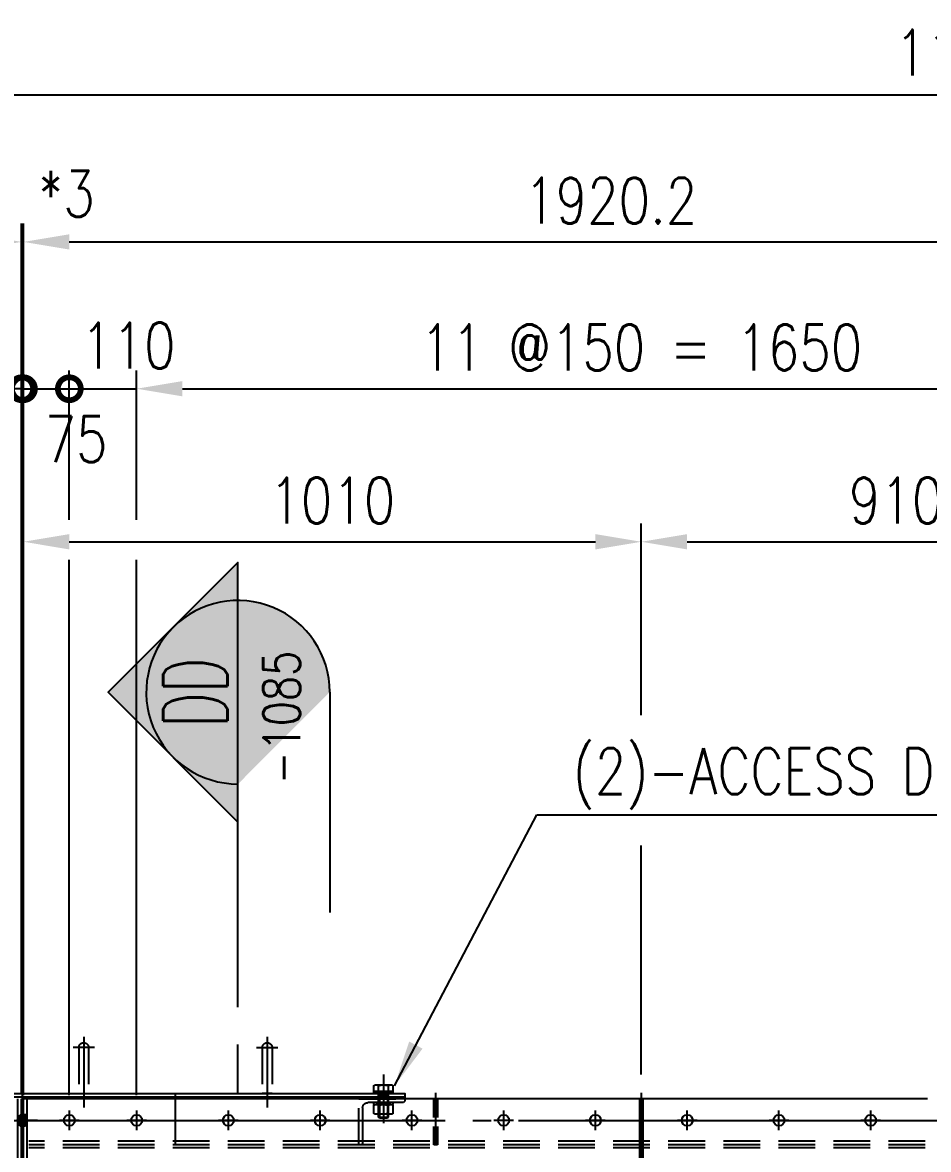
# Model space of a CAD drawing. Header units: millimetres. Extents: x 0 to 232280, y -26939 to 23794.
# Drawn here: x 36028 to 37509, y 14899 to 16741 of the extents above; entities that cross this region are included whole.
import ezdxf
from ezdxf.enums import TextEntityAlignment as Align

# ---------------------------------------------------------------- set-up
doc = ezdxf.new("R2010")
doc.units = ezdxf.units.MM
doc.header["$LTSCALE"] = 30
doc.linetypes.add('JNK-CENTER', pattern=[34, 30, -1.5, 1, -1.5])
doc.linetypes.add('JNK-HIDDEN', pattern=[3, 2, -1])
for name, color, linetype in [('CEN-R', 1, 'JNK-CENTER'), ('CON-C', 4, 'Continuous'), ('CON-G', 3, 'Continuous'), ('CON-W', 7, 'Continuous'), ('CON-Y', 2, 'Continuous'), ('conL-g', 3, 'Continuous'), ('Dim-W', 7, 'Continuous'), ('HID-Y', 2, 'JNK-HIDDEN'), ('STL-OBJT', 7, 'Continuous'), ('TXT-Y', 2, 'Continuous')]:
    doc.layers.add(name, color=color, linetype=linetype)
doc.styles.add('SIMPLEX', font='simplex.shx', dxfattribs={"width": 0.8})
doc.dimstyles.new('DIM30', dxfattribs={"dimscale": 30, "dimtxt": 2.5, "dimasz": 2.5, "dimexe": 1, "dimexo": 1, "dimgap": 1, "dimtad": 1, "dimdec": 0, "dimdsep": 46, "dimtxsty": 'SIMPLEX', "dimcen": 0, "dimclrd": 7, "dimclre": 7, "dimclrt": 2, "dimadec": 1, "dimazin": 2, "dimtfac": 1, "dimtdec": 0, "dimtix": 1, "dimtmove": 2, "dimatfit": 0, "dimfxl": 1, "dimtolj": 1, "dimtzin": 0, "dimarcsym": 0})
doc.dimstyles.new('DIM30_15', dxfattribs={"dimscale": 30, "dimtxt": 2.5, "dimasz": 2.5, "dimexe": 1, "dimexo": 1, "dimgap": 1, "dimtad": 1, "dimdec": 0, "dimlfac": 0.5, "dimdsep": 46, "dimtxsty": 'SIMPLEX', "dimcen": 0, "dimclrd": 7, "dimclre": 7, "dimclrt": 2, "dimadec": 1, "dimazin": 2, "dimtfac": 1, "dimtdec": 0, "dimtix": 1, "dimtmove": 2, "dimatfit": 0, "dimfxl": 1, "dimtolj": 1, "dimtzin": 0, "dimarcsym": 0})

# ---------------------------------------------------------------- blocks, each defined once
blk = doc.blocks.new('A$C2FEE125F')
at = {"layer": 'CEN-R'}
for p, q in [((-16.02568226856238, 0), (16.02568226856238, 0)), ((0, 16.02568226856238), (0, -16.02568226856238))]:
    blk.add_line(p, q, dxfattribs=at)
at = {"layer": 'conL-g'}
blk.add_circle((0, 0), 9, dxfattribs=at)
blk = doc.blocks.new('A$C15BF69BD')
at = {"layer": 'CON-W'}
h = blk.add_hatch(dxfattribs=at)
h.set_pattern_fill('ANSI31', color=256, angle=-180, style=0)
h.set_pattern_definition([(314.9999999999999, (-3274.999999998492, 3993.751076035085), (-2.245064030267288, -2.245064030267288), [])])
h.paths.add_polyline_path([(-299.9999999999854, -78.00000000000364), (-299.9999999999854, -75.00000000000364), (-374.9999999999854, -75.00000000000364), (-374.9999999999854, -78.00000000000364)])
h = blk.add_hatch(dxfattribs=at)
h.set_pattern_fill('ANSI31', color=256, angle=-180, style=0)
h.set_pattern_definition([(225, (3274.999999998519, 3993.751076035085), (2.245064030267287, -2.245064030267289), [])])
h.paths.add_polyline_path([(300.0000000000146, -78.00000000000364), (300.0000000000146, -75.00000000000364), (375.0000000000146, -75.00000000000364), (375.0000000000146, -78.00000000000364)])
at = {"layer": 'CEN-R'}
for p, q in [((0, 0), (0, -83.99999999997453)), ((-340.0000000000073, -113.6279968231647), (-340.0000000000073, -34.13445910210066)), ((340.0000591715689, -115.1179328649487), (340.0000591715689, -35.62439514388461)), ((-149.9999999999854, -176.4605144821435), (-149.9999999999854, -61.01078097748177)), ((150.0000000000455, -176.4605144821435), (150.0000000000455, -61.01078097748177)), ((-132.5394855178165, -158.9999999999745), (-167.4605144821544, -158.9999999999745)), ((132.5394855178765, -158.9999999999745), (167.4605144822144, -158.9999999999745))]:
    blk.add_line(p, q, dxfattribs=at)
at = {"layer": 'CON-G', "color": 7}
for points in [[(-348.0000000002765, -81.77128129208722), (-346.4000000002779, -78.99999999997453), (-346.4000000002779, -41.99999999967258)], [(-332.0000000002765, -81.77128129208722), (-333.6000000002787, -78.99999999997453), (-333.6000000002787, -41.99999999967258)], [(332.0000591712924, -83.26121733387117), (333.6000591712982, -80.48993604175848), (333.6000591712982, -43.48993604145653)], [(348.0000591712924, -83.26121733387117), (346.4000591712938, -80.48993604175848), (346.4000591712938, -43.48993604145653)]]:
    blk.add_lwpolyline(points, dxfattribs=at)
at = {"layer": 'CON-W'}
for p, q in [((-374.9999999999854, -78.00000000000364), (-374.9999999999854, -75.00000000000364)), ((-299.9999999999854, -78.00000000000364), (-299.9999999999854, -75.00000000000364)), ((300.0000000000146, -78.00000000000364), (300.0000000000146, -75.00000000000364)), ((375.0000000000146, -78.00000000000364), (375.0000000000146, -75.00000000000364))]:
    blk.add_line(p, q, dxfattribs=at)
at = {"layer": 'CON-Y'}
blk.add_lwpolyline([(375.0000000000146, -77.99999999997453), (-374.9999999999854, -77.99999999997453), (-374.9999999999854, -83.99999999997453), (375.0000000000146, -83.99999999997453)], close=True, dxfattribs=at)
at = {"layer": 'HID-Y'}
for p, q in [((-328.092475674006, -50.00000000000364), (-351.907524305323, -50)), ((-348.0000000002765, -43.59999999967476), (-332.0000000002765, -43.59999999967476)), ((-347.9999999997381, -51.48993604176576), (-347.9999999997381, -64.51006395742661)), ((-331.9999999997344, -51.48993604237694), (-331.9999999997344, -64.51006395641525)), ((351.9075243260304, -50.00000000000364), (328.0924756947206, -50)), ((332.0000591712924, -45.08993604145871), (348.0000591712924, -45.08993604145871)), ((332.0000591718381, -52.97987208354971), (332.0000591718381, -65.99999999921056)), ((348.0000591718381, -52.97987208416089), (348.0000591718381, -65.9999999981992)), ((-328.092475674006, -66.00000000000364), (-351.907524305323, -66.00000000000364)), ((351.9075243260304, -66.00000000000364), (328.0924756947206, -66.00000000000364)), ((-348.0000000002765, -78.99999999997453), (-332.0000000002765, -78.99999999997453)), ((-157.9999999999854, -158.9999999999745), (-157.9999999999854, -83.99999999997453)), ((-157.9999999999854, -83.99999999997453), (-141.9999999999854, -83.99999999997453)), ((-158.0000000000164, -83.99999999997453), (-142.0000000000164, -83.99999999997453)), ((-141.9999999999854, -158.9999999999745), (-141.9999999999854, -83.99999999997453)), ((142.0000000000455, -158.9999999999745), (142.0000000000455, -83.99999999997453)), ((158.0000000000455, -83.99999999997453), (142.0000000000455, -83.99999999997453)), ((158.0000000000146, -83.99999999997453), (142.0000000000146, -83.99999999997453)), ((158.0000000000455, -158.9999999999745), (158.0000000000455, -83.99999999997453)), ((332.0000591712924, -80.48993604175848), (348.0000591712924, -80.48993604175848)), ((-351.9075243260086, -98.19999999997526), (-328.0924756946915, -98.1999999999789)), ((328.0924756740351, -98.19999999997526), (351.9075243053485, -98.1999999999789))]:
    blk.add_line(p, q, dxfattribs=at)
for points in [[(-300.0000000000146, -75.00000000000364), (-375.0000000000146, -75.00000000000364), (-375.0000000000146, -73.00000000000364, -0.4142135623730952), (-371.0000000000146, -69.00000000000364), (-314.5000000000146, -69.00000000000364, 0.4142135623730949), (-306.0000000000146, -60.50000000000364), (-306.0000000000146, -4.000000000003638, -0.4142135623730952), (-302.0000000000146, -3.637978807091713e-12), (-300.0000000000146, -3.637978807091713e-12)], [(300.0000000000146, -75.00000000000364), (375.0000000000146, -75.00000000000364), (375.0000000000146, -73.00000000000364, 0.4142135623730952), (371.0000000000146, -69.00000000000364), (314.5000000000146, -69.00000000000364, -0.4142135623730949), (306.0000000000146, -60.50000000000364), (306.0000000000146, -4.000000000003638, 0.4142135623730952), (302.0000000000146, -3.637978807091713e-12), (300.0000000000146, -3.637978807091713e-12)], [(-355.9999999990032, -51.48993604180941, -0.3726589126610547), (-348.0000000000728, -51.48993604215502, -0.1862420052812082), (-331.9999999996653, -51.48993604226052, -0.3726589126610371), (-324.0000000004729, -51.48993604180941), (-323.9999999998327, -64.51006395776858, -0.3726589126610372), (-331.9999999996653, -64.51006395773948, -0.1862420052812082), (-348.0000000000728, -64.51006395784862, -0.3726589126610547), (-355.9999999990032, -64.51006395819059)], [(324.0000000010405, -51.48993604180941, -0.3726589126610547), (331.9999999999709, -51.48993604215502, -0.1862420052812082), (348.0000000003783, -51.48993604226052, -0.3726589126610371), (355.9999999995707, -51.48993604180941), (356.000000000211, -64.51006395776858, -0.3726589126610372), (348.0000000003783, -64.51006395773948, -0.1862420052812082), (331.9999999999709, -64.51006395784862, -0.3726589126610547), (324.0000000010405, -64.51006395819059)], [(-324.0000000010114, -96.71006395816585, -0.3726589126610514), (-331.9999999999418, -96.71006395782388, -0.1862420052812087), (-348.0000000003492, -96.71006395771474, -0.3726589126610514), (-355.9999999995416, -96.71006395816585), (-356.0000000002765, -86.99999999997453), (-324.0000000002765, -86.99999999997453)], [(355.999999999025, -96.71006395816585, -0.3726589126610514), (348.0000000000982, -96.71006395782388, -0.1862420052812087), (331.9999999996944, -96.71006395771474, -0.3726589126610514), (324.0000000004948, -96.71006395816585), (323.9999999997599, -86.99999999997453), (355.9999999997599, -86.99999999997453)]]:
    blk.add_lwpolyline(points, format="xyb", close=True, dxfattribs=at)
for points in [[(-332.0000000002765, -96.7100639582095), (-332.0000000002765, -43.59999999967476), (-333.6000000002787, -41.99999999967258), (-346.4000000002779, -41.99999999967258), (-348.0000000002765, -43.59999999967476), (-348.0000000002765, -96.7100639582095)], [(348.0000591712924, -98.19999999999345), (348.0000591712924, -45.08993604145871), (346.4000591712938, -43.48993604145653), (333.6000591712982, -43.48993604145653), (332.0000591712924, -45.08993604145871), (332.0000591712924, -98.19999999999345)]]:
    blk.add_lwpolyline(points, dxfattribs=at)
for points in [[(-356.0000000002765, -65.99999999969805), (-324.0000000002765, -65.99999999969805), (-324.0000000002765, -68.99999999969805), (-356.0000000002765, -68.99999999969805)], [(323.9999999997599, -65.99999999969805), (355.9999999997599, -65.99999999969805), (355.9999999997599, -68.99999999969805), (323.9999999997599, -68.99999999969805)], [(-356.0000000002765, -83.99999999967258), (-324.0000000002765, -83.99999999967258), (-324.0000000002765, -86.99999999967258), (-356.0000000002765, -86.99999999967258)], [(323.9999999997599, -83.99999999967258), (355.9999999997599, -83.99999999967258), (355.9999999997599, -86.99999999967258), (323.9999999997599, -86.99999999967258)]]:
    blk.add_lwpolyline(points, close=True, dxfattribs=at)
for centre in [(-149.9999999999854, -158.9999999999745), (150.0000000000455, -158.9999999999745)]:
    blk.add_arc(centre, 8, 180, 0, dxfattribs=at)
blk = doc.blocks.new('A$C0E622BE6')
at = {"layer": 'CEN-R'}
blk.add_line((2.328306436538696e-10, 13.9743177308701), (-3.492459654808044e-10, -17.5342268741224), dxfattribs=at)
at = {"layer": 'HID-Y'}
for p, q in [((-8.999999999883585, -3.000000001222361), (-9.000000000116415, -8.999999999941792)), ((9, -3.000000001164153), (9, -9))]:
    blk.add_line(p, q, dxfattribs=at)
blk = doc.blocks.new('A$C60AB4A3A')
for points in [[(-7.499999999959899, 699.0000054339753), (-7.49999999990169, 681.0000081401658), (7.5000000000401, 699.0000054339762), (7.499999999981889, 681.0000054340926)], [(-7.499999999979652, 584.0000054339753), (-7.499999999921443, 566.0000081401658), (7.500000000020347, 584.0000054339762), (7.499999999962136, 566.0000054340926)], [(-7.500000000001981, 454.0000054339753), (-7.499999999943772, 436.0000081401659), (7.499999999998018, 454.0000054339762), (7.499999999939807, 436.0000054340927)], [(-7.500000000031179, 284.0000027276241), (-7.49999999997297, 266.0000054338147), (7.49999999996882, 284.000002727625), (7.499999999910609, 266.0000027277414)], [(-7.50000000003427, -266.0000027271941), (-7.499999999976062, -284.0000000210035), (7.499999999965729, -266.0000027271932), (7.499999999907518, -284.0000027270768)], [(-7.500000000005071, -436.0000054335453), (-7.499999999946862, -454.0000027273547), (7.499999999994929, -436.0000054335444), (7.499999999936717, -454.000005433428)], [(-7.499999999982744, -566.0000027271941), (-7.499999999924535, -584.0000000210035), (7.500000000017256, -566.0000027271932), (7.499999999959044, -584.0000027270768)], [(-7.499999999962992, -681.0000030975716), (-7.499999999904784, -699.000000391381), (7.500000000037007, -681.0000030975707), (7.499999999978796, -699.0000030974543)]]:
    blk.add_solid(points)
at = {"layer": 'CEN-R'}
for p, q in [((-384.4784062732124, 296.9679005959956), (-335.4564489917375, 191.8399739489437)), ((138.4784062741746, 296.9679005959956), (89.45644899269973, 191.8399739489437)), ((-571.1627555073774, -9.231371222995222e-11), (-455.1669225786882, -9.231371222995222e-11)), ((-569.6627555063733, -9.231371222995222e-11), (-453.6669225776841, -9.231371222995222e-11)), ((323.6627555073355, -9.231371222995222e-11), (207.6669225786463, -9.231371222995222e-11)), ((-384.4784062732151, -296.9679005962457), (-335.4564489917402, -191.8399739491938)), ((138.4784062741774, -296.9679005962457), (89.45644899270246, -191.8399739491938))]:
    blk.add_line(p, q, dxfattribs=at)
for points in [[(-1.500000000040927, 224.9499999985369), (-246, 224.9499999985369)], [(-1.500000000040927, -224.9499999987797), (-246, -224.9499999987797)]]:
    blk.add_lwpolyline(points, dxfattribs=at)
for centre, start, end in [((-245.9999999988631, -1.214175426866859e-10), 90.00000000031268, 269.9999999996873), ((0, -1.214175426866859e-10), 270.3872149620545, 89.61278503794551)]:
    blk.add_arc(centre, 224.9550686499512, start, end, dxfattribs=at)
at = {"layer": 'CON-G'}
for p, q in [((-7.500000000041837, 221.9499999985369), (-7.499999999955435, 724.9999945880431)), ((-1.499999998201929, 724.9999946607609), (1.5000000008813, 724.9999947415658)), ((-1.500000000041837, 215.9498591700326), (-1.499999999955435, 724.9999945880431)), ((1.499999999958163, 215.9498591700235), (1.500000000044565, 724.9999945880431)), ((7.499999999958163, 221.9499999985369), (7.500000000044565, 724.9999945880431)), ((1.499999999959073, 221.9499999985369), (7.499999999958163, 221.9499999985369)), ((-1.500000000041837, -215.9498591702754), (-1.499999999955435, -724.9999945881987)), ((1.499999999958163, -215.9446920766891), (1.500000000044565, -724.9999945881987)), ((-7.500000000041837, -221.9499999987797), (-7.499999999955435, -724.9999945881987)), ((1.499999999959073, -221.9448382033129), (7.499999999958163, -221.9448382033129)), ((7.499999999958163, -221.9448382033129), (7.500000000044565, -724.9999945881987)), ((-1.499999998201929, -724.9999946609164), (1.5000000008813, -724.9999947417214))]:
    blk.add_line(p, q, dxfattribs=at)
for points in [[(-335.7238802547345, 203.0613892674196), (-377.9857064288644, 293.692167971069), (-386.1424765121901, 289.888603615404), (-343.880650338082, 199.2578249117546)], [(89.72388025569671, 203.0613892674196), (131.9857064298267, 293.692167971069), (140.1424765131524, 289.888603615404), (97.88065033904422, 199.2578249117546)], [(-467.9550686489893, 4.499999999907686), (-567.9550686489893, 4.499999999849479), (-567.9550686489893, -4.500000000150521), (-467.9550686489893, -4.500000000092314)], [(221.9550686499515, 4.499999999907686), (321.9550686499515, 4.499999999849479), (321.9550686499515, -4.500000000150521), (221.9550686499515, -4.500000000092314)], [(-335.7238802547372, -203.0613892676552), (-377.9857064288672, -293.6921679713191), (-386.1424765121928, -289.8886036156541), (-343.8806503380847, -199.2578249120047)], [(89.72388025569944, -203.0613892676552), (131.9857064298294, -293.6921679713191), (140.1424765131551, -289.8886036156541), (97.88065033904695, -199.2578249120047)]]:
    blk.add_lwpolyline(points, close=True, dxfattribs=at)
for points in [[(-1.500000000040927, 227.9499999985369), (-246, 227.9499999985369)], [(-1.500000000040927, 221.9499999985369), (-246, 221.9499999985369)], [(-1.500000000041837, 215.9498591700326), (-246, 215.9498591700326)], [(-1.500000000041837, -215.9498591702754), (-246, -215.9498591702754)], [(-1.500000000041837, -215.9499999987797), (-128.5000000000073, -215.9499999987797)], [(-1.500000000040927, -221.9499999987797), (-246, -221.9499999987797)], [(-1.500000000040927, -227.9499999987797), (-246, -227.9499999987797)]]:
    blk.add_lwpolyline(points, dxfattribs=at)
for centre, radius, start, end in [((-245.9999999988631, -1.214175426866859e-10), 227.9550686499512, 90.00000000031268, 269.9999999996873), ((-245.9999999988631, -1.214175426866859e-10), 221.9550686499512, 90.00000000031268, 269.9999999996873), ((0, -1.214175426866859e-10), 221.9550686499512, 270.3872149620545, 89.61278503794551), ((0, -1.214175426866859e-10), 227.9550686499512, 270.3872149620545, 89.61278503794551), ((-245.9999999988631, -1.214175426866859e-10), 215.9550686499512, 90.00000000031268, 269.9999999996873), ((0, -1.214175426866859e-10), 215.9550686499512, 270.397973341826, 89.60202665822614)]:
    blk.add_arc(centre, radius, start, end, dxfattribs=at)
at = {"layer": 'STL-OBJT', "xscale": -1}
for p, rotation in [((-7.50000027770932, 690.0000054336007), 90), ((-7.500001055711436, 690.0000000211753), 90), ((-7.5000002777806, 690.0000027272495), 90), ((-7.500001055640157, 690.0000027275265), 90), ((10.49999789287363, 690.0000081403189), 270), ((10.49999867080446, 690.0000054342447), 270), ((-7.500000277729074, 575.0000054336007), 90), ((-7.500001055711436, 575.0000000211753), 90), ((-7.5000002777806, 575.0000027272495), 90), ((-7.50000105565991, 575.0000027275265), 90), ((10.49999789285387, 575.0000081403189), 270), ((10.49999867078471, 575.0000054342447), 270), ((-7.500000277751402, 445.0000054336007), 90), ((-7.500001055711436, 445.0000000211753), 90), ((-7.5000002777806, 445.0000027272495), 90), ((-7.500001055682239, 445.0000027275265), 90), ((10.49999789283155, 445.0000081403189), 270), ((10.49999867076238, 445.0000054342447), 270), ((-7.500001055711436, 275.0000000211753), 90), ((-7.5000002777806, 275.0000027272495), 90), ((10.49999789280235, 275.0000054339677), 270), ((10.49999867073318, 275.0000027278935), 270), ((7.499998947315362, -275.0000000211744), 270), ((7.499999725246198, -275.0000027272486), 270), ((10.49999922319904, -275.000000021119), 270), ((10.50000000112988, -275.0000027271932), 270), ((7.499998947315362, -445.0000000211744), 270), ((7.499999725246198, -445.0000027272486), 270), ((10.49999922322824, -445.0000027274702), 270), ((10.50000000115908, -445.0000054335444), 270), ((7.499998947315362, -575.0000000211744), 270), ((7.499999725246198, -575.0000027272486), 270), ((10.49999922325057, -575.000000021119), 270), ((10.50000000118141, -575.0000027271932), 270), ((10.49999922327032, -690.0000003914965), 270), ((10.50000000120116, -690.0000030975707), 270)]:
    blk.add_blockref('A$C0E622BE6', p, dxfattribs=dict(at, rotation=rotation))
at = {"layer": 'STL-OBJT'}
for p, rotation in [((-7.500001055640157, 690.0000081403733), 90), ((-7.50000027770932, 690.0000054342992), 90), ((-4.50000211015317, 690.0000081403189), 90), ((-4.500001332222334, 690.0000054342447), 90), ((7.499999725317478, 690.0000054336007), 270), ((7.499998947315362, 690.0000000211753), 270), ((7.499999725246198, 690.0000027272495), 270), ((7.499998947386642, 690.0000027275265), 270), ((-7.50000105565991, 575.0000081403733), 90), ((-7.500000277729074, 575.0000054342992), 90), ((-4.500002110172924, 575.0000081403189), 90), ((-4.500001332242087, 575.0000054342447), 90), ((7.499999725297725, 575.0000054336007), 270), ((7.499998947315362, 575.0000000211753), 270), ((7.499999725246198, 575.0000027272495), 270), ((7.499998947366889, 575.0000027275265), 270), ((-7.500001055682239, 445.0000081403733), 90), ((-7.500000277751402, 445.0000054342992), 90), ((-4.500002110195252, 445.0000081403189), 90), ((-4.500001332264416, 445.0000054342447), 90), ((7.499999725275396, 445.0000054336007), 270), ((7.499998947315362, 445.0000000211753), 270), ((7.499999725246198, 445.0000027272495), 270), ((7.49999894734456, 445.0000027275265), 270), ((-7.500001055711436, 275.0000054340221), 90), ((-7.5000002777806, 275.000002727948), 90), ((-4.50000211022445, 275.0000054339677), 90), ((-4.500001332293614, 275.0000027278935), 90), ((7.499998947315362, 275.0000000211753), 270), ((7.499999725246198, 275.0000027272495), 270), ((-10.50000000119842, -275.0000000211199), 90), ((-10.49999922326759, -275.0000027271941), 90), ((-7.500001055711436, -275.0000000211744), 90), ((-7.5000002777806, -275.0000027272486), 90), ((-10.50000000116922, -445.0000027274712), 90), ((-10.49999922323839, -445.0000054335453), 90), ((-7.500001055711436, -445.0000000211744), 90), ((-7.5000002777806, -445.0000027272486), 90), ((-10.5000000011469, -575.00000002112), 90), ((-10.49999922321606, -575.0000027271941), 90), ((-7.500001055711436, -575.0000000211744), 90), ((-7.5000002777806, -575.0000027272486), 90), ((-10.50000000112714, -690.0000003914975), 90), ((-10.49999922319631, -690.0000030975716), 90)]:
    blk.add_blockref('A$C0E622BE6', p, dxfattribs=dict(at, rotation=rotation))
blk = doc.blocks.new('SECMARK1')
at = {"layer": 'CON-Y'}
h = blk.add_hatch(color=256, dxfattribs=at)
edge = h.paths.add_edge_path()
edge.add_line((21.82666666666668, 7.071067811865485), (18.29113276073393, 3.535533905932776))
edge.add_arc((21.82666666666668, 4.707345624410664e-14), 5.000000000000002, 44.99999999999977, 135.0000000000001, ccw=False)
edge.add_line((25.36220057259943, 3.535533905932773), (21.82666666666668, 7.071067811865485))
h = blk.add_hatch(color=256, dxfattribs=at)
edge = h.paths.add_edge_path()
edge.add_line((14.75559885480128, 4.707345624410664e-14), (16.82666666666668, 1.689559442740931e-14))
edge.add_arc((21.82666666666668, 4.618527782440651e-14), 5, 135.0000000000001, 180.0000000000003, ccw=False)
edge.add_line((18.29113276073393, 3.535533905932776), (14.75559885480128, 4.707345624410664e-14))
edge = h.paths.add_edge_path()
edge.add_arc((21.82666666666668, 4.736951571734001e-14), 5, 270, 540.0000000000005)
h = blk.add_hatch(color=256, dxfattribs=at)
edge = h.paths.add_edge_path()
edge.add_line((26.82666666666668, 4.332076805060308e-14), (28.89773447853207, 4.736951571734001e-14))
edge.add_line((28.89773447853207, 4.736951571734001e-14), (25.36220057259943, 3.535533905932773))
edge.add_arc((21.82666666666668, 4.951594689828198e-14), 5, -1.1368683772161603e-13, 44.999999999999716, ccw=False)
at = {"layer": 'CON-C'}
blk.add_line((0, 0), (2.633333333333307, 0), dxfattribs=at)
blk.add_lwpolyline([(4.666666666666639, 0), (28.89773447853207, 4.736951571734001e-14), (21.82666666666668, 7.071067811865485), (14.75559885480128, 4.736951571734001e-14)], dxfattribs=at)
at = {"layer": 'CON-Y'}
blk.add_line((21.82666666666668, -4.999999999999953), (9.823333333333341, -4.999999999999953), dxfattribs=at)
blk.add_arc((21.82666666666668, 4.736951571734001e-14), 5, 270, 180.0000000000004, dxfattribs=at)
at = {"layer": 'CON-C', "style": 'SIMPLEX', "width": 0.8}
blk.add_attdef('TAG', text='', height=3.5, dxfattribs=at).set_placement((21.80333333333334, 0.5800000000000568), align=Align.CENTER)
at = {"layer": 'CON-Y', "style": 'SIMPLEX', "width": 0.8}
blk.add_attdef('H0000-0000', text='', height=2, dxfattribs=at).set_placement((24.66333333333334, -3.379999999999943), align=Align.RIGHT)
blk = doc.blocks.new('*D425')
at = {"layer": 'DEFPOINTS', "color": 0, "transparency": 16777216}
for p in [(31758.30832975564, 16622.29908382331), (31758.30832975564, 14960.09542018129), (43260.30832897822, 14961.3321983486)]:
    blk.add_point(p, dxfattribs=at)
at = {"layer": 'Dim-W', "color": 7, "lineweight": -2, "transparency": 16777216}
for p, q in [((31758.30832975564, 16174.90709074047), (31758.30832975564, 16652.29908382331)), ((43260.30832897822, 16398.39503547969), (43260.30832897822, 16652.29908382331)), ((43185.30832897822, 16622.29908382331), (31833.30832975564, 16622.29908382331)), ((43260.30832897822, 16174.90709074047), (43260.30832897822, 16351.1074354878)), ((31758.30832975564, 14990.09542018129), (31758.30832975564, 16122.06821583504)), ((43260.30832897822, 14991.3321983486), (43260.30832897822, 16122.06821583504))]:
    blk.add_line(p, q, dxfattribs=at)
at = {"layer": 'Dim-W', "color": 7, "transparency": 16777216}
for points in [[(31833.30832975564, 16634.79908382331), (31833.30832975564, 16609.79908382331), (31758.30832975564, 16622.29908382331)], [(43185.30832897822, 16634.79908382331), (43185.30832897822, 16609.79908382331), (43260.30832897822, 16622.29908382331)]]:
    blk.add_solid(points, dxfattribs=at)
at = {"layer": 'Dim-W', "color": 2, "transparency": 16777216, "insert": (37583.31035999046, 16691.65403653973), "char_height": 75, "attachment_point": 5, "style": 'SIMPLEX'}
blk.add_mtext('\\A1;11502', dxfattribs=at)
blk = doc.blocks.new('*D434')
at = {"layer": 'DEFPOINTS', "color": 0, "transparency": 16777216}
for p in [(36214.80805853949, 16142.29908652945), (36104.80805853949, 14957.35788601817), (36214.80805853949, 14957.35788601817)]:
    blk.add_point(p, dxfattribs=at)
at = {"layer": 'Dim-W', "color": 7, "lineweight": -2, "transparency": 16777216}
for p, q in [((36104.80805853949, 15927.8204961555), (36104.80805853949, 16172.29908652945)), ((36214.80805853949, 15927.8204961555), (36214.80805853949, 16172.29908652945)), ((36104.80805853949, 16142.29908652945), (36214.80805853949, 16142.29908652945)), ((36104.80805853949, 14987.35788601817), (36104.80805853949, 15862.67558940479)), ((36214.80805853949, 14987.35788601817), (36214.80805853949, 15862.67558940479))]:
    blk.add_line(p, q, dxfattribs=at)
at = {"layer": 'Dim-W', "color": 2, "transparency": 16777216, "insert": (36201.09273975447, 16212.81902280749), "char_height": 75, "attachment_point": 5, "style": 'SIMPLEX'}
blk.add_mtext('\\A1;110', dxfattribs=at)
blk = doc.blocks.new('_None')
blk = doc.blocks.new('_DotSmall')
at = {"color": 0, "linetype": 'ByBlock', "const_width": 0.5}
blk.add_lwpolyline([(-0.0625, 0, 1), (0.0625, 0, 1)], format="xyb", close=True, dxfattribs=at)
blk = doc.blocks.new('*D436')
at = {"layer": 'DEFPOINTS', "color": 0, "transparency": 16777216}
for p in [(36104.80805853949, 16142.29908652945), (36029.80832897639, 14957.35788601817), (36104.80805853949, 14957.35788601817)]:
    blk.add_point(p, dxfattribs=at)
at = {"layer": 'Dim-W', "color": 7, "lineweight": -2, "transparency": 16777216}
for p, q in [((36029.80832897639, 14987.35788601817), (36029.80832897639, 16172.29908652945)), ((36104.80805853949, 15927.8204961555), (36104.80805853949, 16172.29908652945)), ((36029.80832897639, 16142.29908652945), (35954.80832897639, 16142.29908652945)), ((36029.80832897639, 16142.29908652945), (36104.80805853949, 16142.29908652945)), ((36104.80805853949, 16142.29908652945), (36179.80805853949, 16142.29908652945)), ((36104.80805853949, 14987.35788601817), (36104.80805853949, 15862.67558940479))]:
    blk.add_line(p, q, dxfattribs=at)
at = {"layer": 'Dim-W', "color": 7, "lineweight": -2, "transparency": 16777216, "xscale": 75, "yscale": 75, "zscale": 75}
blk.add_blockref('_DotSmall', (36029.80832897639, 16142.29908652945), dxfattribs=at)
at = {"layer": 'Dim-W', "color": 7, "lineweight": -2, "transparency": 16777216, "xscale": 75, "yscale": 75, "zscale": 75, "rotation": 180}
blk.add_blockref('_DotSmall', (36104.80805853949, 16142.29908652945), dxfattribs=at)
at = {"layer": 'Dim-W', "color": 2, "transparency": 16777216, "insert": (36115.88091225539, 16059.95693785437), "char_height": 75, "attachment_point": 5, "style": 'SIMPLEX'}
blk.add_mtext('\\A1;75', dxfattribs=at)
blk = doc.blocks.new('*D440')
at = {"layer": 'DEFPOINTS', "color": 0, "transparency": 16777216}
for p in [(35963.80143506311, 16142.29909126514), (36026.80832897639, 14981.33219699579), (35963.80143506311, 14957.35788657158)]:
    blk.add_point(p, dxfattribs=at)
at = {"layer": 'Dim-W', "color": 7, "lineweight": -2, "transparency": 16777216}
for p, q in [((35963.80143506311, 15927.8204961555), (35963.80143506311, 16172.29909126514)), ((36026.80832897639, 15011.33219699579), (36026.80832897639, 16172.29909126514)), ((35888.80143506311, 16142.29909126514), (35813.80143506311, 16142.29909126514)), ((36026.80832897639, 16142.29909126514), (35963.80143506311, 16142.29909126514)), ((36026.80832897639, 16142.29909126514), (36101.80832897639, 16142.29909126514)), ((35963.80143506311, 14987.35788657158), (35963.80143506311, 15862.67558940479))]:
    blk.add_line(p, q, dxfattribs=at)
at = {"layer": 'Dim-W', "color": 7, "transparency": 16777216}
blk.add_solid([(35888.80143506311, 16154.79909126514), (35888.80143506311, 16129.79909126514), (35963.80143506311, 16142.29909126514)], dxfattribs=at)
at = {"layer": 'Dim-W', "color": 7, "lineweight": -2, "transparency": 16777216, "xscale": 75, "yscale": 75, "zscale": 75, "rotation": 180}
blk.add_blockref('_DotSmall', (36026.80832897639, 16142.29909126514), dxfattribs=at)
at = {"layer": 'Dim-W', "color": 2, "transparency": 16777216, "insert": (35899.56555558086, 16207.83580525409), "char_height": 75, "attachment_point": 5, "style": 'SIMPLEX'}
blk.add_mtext('\\A1;63', dxfattribs=at)
blk = doc.blocks.new('*D452')
at = {"layer": 'DEFPOINTS', "color": 0, "transparency": 16777216}
for p in [(37864.80805853949, 16142.29908652945), (36214.80805853949, 14962.35788601817), (37864.80805853949, 14962.35788628315)]:
    blk.add_point(p, dxfattribs=at)
at = {"layer": 'Dim-W', "color": 7, "lineweight": -2, "transparency": 16777216}
for p, q in [((36214.80805853949, 15927.8204961555), (36214.80805853949, 16172.29908652945)), ((37864.80805853949, 15927.8204961555), (37864.80805853949, 16172.29908652945)), ((36289.80805853949, 16142.29908652945), (37789.80805853949, 16142.29908652945)), ((36214.80805853949, 14992.35788601817), (36214.80805853949, 15862.67558940479)), ((37864.80805853949, 14992.35788628315), (37864.80805853949, 15862.67558940479))]:
    blk.add_line(p, q, dxfattribs=at)
at = {"layer": 'Dim-W', "color": 7, "transparency": 16777216}
for points in [[(36289.80805853949, 16154.79908652945), (36289.80805853949, 16129.79908652945), (36214.80805853949, 16142.29908652945)], [(37789.80805853949, 16154.79908652945), (37789.80805853949, 16129.79908652945), (37864.80805853949, 16142.29908652945)]]:
    blk.add_solid(points, dxfattribs=at)
at = {"layer": 'Dim-W', "color": 2, "transparency": 16777216, "insert": (37039.80805853949, 16209.79908652945), "char_height": 75, "attachment_point": 5, "style": 'SIMPLEX'}
blk.add_mtext('\\A1;11 @150 = 1650', dxfattribs=at)
blk = doc.blocks.new('*D454')
at = {"layer": 'DEFPOINTS', "color": 0, "transparency": 16777216}
for p in [(37950.00805853948, 15892.14870993071), (37039.8080585394, 14991.33219926028), (37950.00805853948, 14981.33219691008)]:
    blk.add_point(p, dxfattribs=at)
at = {"layer": 'Dim-W', "color": 7, "lineweight": -2, "transparency": 16777216}
for p, q in [((37039.8080585394, 15608.85318951439), (37039.8080585394, 15922.14870993071)), ((37950.00805853948, 15011.33219691008), (37950.00805853948, 15922.14870993071)), ((37114.8080585394, 15892.14870993071), (37875.00805853948, 15892.14870993071)), ((37039.8080585394, 15021.33219926028), (37039.8080585394, 15395.7713559044))]:
    blk.add_line(p, q, dxfattribs=at)
at = {"layer": 'Dim-W', "color": 7, "transparency": 16777216}
for points in [[(37114.8080585394, 15904.64870993071), (37114.8080585394, 15879.64870993071), (37039.8080585394, 15892.14870993071)], [(37875.00805853948, 15904.64870993071), (37875.00805853948, 15879.64870993071), (37950.00805853948, 15892.14870993071)]]:
    blk.add_solid(points, dxfattribs=at)
at = {"layer": 'Dim-W', "color": 2, "transparency": 16777216, "insert": (37494.90805853944, 15959.64870993071), "char_height": 75, "attachment_point": 5, "style": 'SIMPLEX'}
blk.add_mtext('\\A1;910.2', dxfattribs=at)
blk = doc.blocks.new('*D318')
at = {"layer": 'DEFPOINTS', "color": 0, "transparency": 16777216}
for p in [(37039.8080585394, 15892.14870993071), (37039.8080585394, 15892.14870993071), (36029.80832896667, 14981.33219699579)]:
    blk.add_point(p, dxfattribs=at)
at = {"layer": 'Dim-W', "color": 7, "lineweight": -2, "transparency": 16777216}
for p, q in [((36029.80832896667, 15011.33219699579), (36029.80832896667, 15922.14870993071)), ((36104.80832896667, 15892.14870993071), (36964.8080585394, 15892.14870993071))]:
    blk.add_line(p, q, dxfattribs=at)
at = {"layer": 'Dim-W', "color": 7, "transparency": 16777216}
for points in [[(36104.80832896667, 15904.64870993071), (36104.80832896667, 15879.64870993071), (36029.80832896667, 15892.14870993071)], [(36964.8080585394, 15904.64870993071), (36964.8080585394, 15879.64870993071), (37039.8080585394, 15892.14870993071)]]:
    blk.add_solid(points, dxfattribs=at)
at = {"layer": 'Dim-W', "color": 2, "transparency": 16777216, "insert": (36534.80819375304, 15959.64870993071), "char_height": 75, "attachment_point": 5, "style": 'SIMPLEX'}
blk.add_mtext('\\A1;1010', dxfattribs=at)
blk = doc.blocks.new('*D457')
at = {"layer": 'DEFPOINTS', "color": 0, "transparency": 16777216}
for p in [(36029.80832897639, 16382.29909052072), (36026.80832897639, 14961.33220228193), (36029.80832897639, 14961.3322022841)]:
    blk.add_point(p, dxfattribs=at)
at = {"layer": 'Dim-W', "color": 7, "lineweight": -2, "transparency": 16777216}
for p, q in [((36026.80832897639, 14991.33220228193), (36026.80832897639, 16412.29909052072)), ((36029.80832897639, 14991.3322022841), (36029.80832897639, 16412.29909052072)), ((35951.80832897639, 16382.29909052072), (35876.80832897639, 16382.29909052072)), ((36026.80832897639, 16382.29909052072), (36029.80832897639, 16382.29909052072)), ((36104.80832897639, 16382.29909052072), (36179.80832897639, 16382.29909052072))]:
    blk.add_line(p, q, dxfattribs=at)
at = {"layer": 'Dim-W', "color": 7, "transparency": 16777216}
for points in [[(35951.80832897639, 16394.79909052072), (35951.80832897639, 16369.79909052072), (36026.80832897639, 16382.29909052072)], [(36104.80832897639, 16394.79909052072), (36104.80832897639, 16369.79909052072), (36029.80832897639, 16382.29909052072)]]:
    blk.add_solid(points, dxfattribs=at)
at = {"layer": 'Dim-W', "color": 2, "transparency": 16777216, "insert": (36100.03226905459, 16461.04909052072), "char_height": 75, "attachment_point": 5, "style": 'SIMPLEX'}
blk.add_mtext('\\A1;*3', dxfattribs=at)
blk = doc.blocks.new('*D320')
at = {"layer": 'DEFPOINTS', "color": 0, "transparency": 16777216}
for p in [(36029.80832897639, 16382.29909052072), (37950.00805853949, 16382.29909050292), (37950.00805853949, 16382.29909050292)]:
    blk.add_point(p, dxfattribs=at)
at = {"layer": 'Dim-W', "color": 7, "lineweight": -2, "transparency": 16777216}
for p, q in [((36104.80832897639, 16382.29909050292), (37875.00805853949, 16382.29909050292)), ((36029.80832897639, 16352.29909052072), (36029.80832897639, 16352.29909050292))]:
    blk.add_line(p, q, dxfattribs=at)
at = {"layer": 'Dim-W', "color": 7, "transparency": 16777216}
for points in [[(36104.80832897639, 16394.79909050292), (36104.80832897639, 16369.79909050292), (36029.80832897639, 16382.29909050292)], [(37875.00805853949, 16394.79909050292), (37875.00805853949, 16369.79909050292), (37950.00805853949, 16382.29909050292)]]:
    blk.add_solid(points, dxfattribs=at)
at = {"layer": 'Dim-W', "color": 2, "transparency": 16777216, "insert": (36989.90819375794, 16449.79909050292), "char_height": 75, "attachment_point": 5, "style": 'SIMPLEX'}
blk.add_mtext('\\A1;1920.2', dxfattribs=at)

msp = doc.modelspace()

# ---------------------------------------------------------------- linework, layer by layer
at = {"layer": 'CEN-R'}
for p, q in [((36028.30832897639, 13491.33220244185), (36028.3083289763, 15021.33219702984)), ((36703.55833847749, 14991.33219555178), (36703.55833847749, 14906.33219555178)), ((37039.8080585394, 14991.33219568258), (37039.80805853931, 13521.33220244762)), ((31739.33401124645, 14946.33219973605), (43279.28264671031, 14946.33220244212))]:
    msp.add_line(p, q, dxfattribs=at)
at = {"layer": 'CON-G'}
msp.add_line((37507.80832896921, 14981.33219576015), (36029.80832896667, 14981.33219432392), dxfattribs=at)
msp.add_lwpolyline([(37036.80805853931, 13531.33220244762), (37042.80805853931, 13531.33220244762), (37042.8080585394, 14981.33219568258), (37036.8080585394, 14981.33219568258)], close=True, dxfattribs=at)
at = {"layer": 'CON-W'}
msp.add_line((36869.21221209041, 15445.56881613462), (37781.24199585768, 15445.56881613462), dxfattribs=at)
at = {"layer": 'HID-Y'}
for p, q in [((38944.00832898123, 14912.33219702998), (36038.80832897639, 14912.33219432392)), ((38944.00832898123, 14906.33219973603), (36038.80832897639, 14906.33219702998)), ((38944.00832898123, 14901.33219973603), (36038.80832897639, 14901.33219702998))]:
    msp.add_line(p, q, dxfattribs=at)
at = {"layer": 'HID-Y', "ltscale": 0.5}
msp.add_lwpolyline([(36700.55833847749, 14981.33219555178), (36706.55833847749, 14981.33219555178), (36706.55833847749, 14906.33219555178), (36700.55833847749, 14906.33219555178)], close=True, dxfattribs=at)

# ---------------------------------------------------------------- block references
msp.add_blockref('A$C60AB4A3A', (36028.30832897635, 14256.33219973607))
at = {"layer": 'CON-G', "rotation": 180}
for p in [(36104.90805853948, 14946.33220107774), (36214.90805853948, 14946.33220107774), (36364.90805853948, 14946.33220135679), (36514.90805853948, 14946.33220102615), (36664.90805853948, 14946.33220100035), (36814.90805853948, 14946.3322012794), (36964.90805853948, 14946.33220125361), (37114.90805853948, 14946.33220116684), (37264.90805853948, 14946.33220120202), (37414.90805853948, 14946.33220117622)]:
    msp.add_blockref('A$C2FEE125F', p, dxfattribs=at)
at = {"layer": 'CON-W'}
ref = msp.add_blockref('SECMARK1', (36380.54026490725, 14991.39773928194), dxfattribs=dict(at, xscale=30, yscale=30, zscale=30, rotation=90))
ref.add_attrib('H0000-0000', '-1085', dxfattribs={"layer": 'CON-Y', "height": 60, "rotation": 90, "style": 'SIMPLEX', "width": 0.8}).set_placement((36481.94026490724, 15714.052322277), align=Align.RIGHT)
ref.add_attrib('TAG', 'DD', dxfattribs={"layer": 'CON-C', "height": 105, "rotation": 90, "style": 'SIMPLEX', "width": 0.6}).set_placement((36363.14026490726, 15645.49773928194), align=Align.CENTER)
at = {"layer": 'CON-W', "xscale": -1, "rotation": 180}
msp.add_blockref('A$C15BF69BD', (36278.30832900377, 14906.33219985672), dxfattribs=at)

# ---------------------------------------------------------------- texts
at = {"layer": 'TXT-Y', "style": 'SIMPLEX', "width": 0.8}
msp.add_text('(2)-ACCESS DOOR', height=75, dxfattribs=at).set_placement((36927.86050818618, 15479.77066722058))

# ---------------------------------------------------------------- dimensions: what is measured, and where the dimension line sits
at = {"layer": 'Dim-W'}
dim = msp.add_linear_dim(base=(31758.30832975564, 16622.29908382331), p1=(43260.30832897822, 14961.3321983486), p2=(31758.30832975564, 14960.09542018129), angle=180, dimstyle='DIM30', dxfattribs=at)
dim.commit()
dim.dimension.update_dxf_attribs({"geometry": '*D425', "text_midpoint": (37583.31035999046, 16691.65403653973), "dimtype": 160})
dim = msp.add_linear_dim(base=(36029.80832897639, 16382.29909052072), p1=(36026.80832897639, 14961.33220228193), p2=(36029.80832897639, 14961.3322022841), text='*<>', dimstyle='DIM30', dxfattribs=at)
dim.commit()
dim.dimension.update_dxf_attribs({"geometry": '*D457', "text_midpoint": (36100.03226905459, 16461.04909052072), "dimtype": 160})
for base, p1, p2, picture, middle in [((37950.00805853949, 16382.29909050292), (36029.80832897639, 16382.29909052072), (37950.00805853949, 16382.29909050292), '*D320', (36989.90819375794, 16449.79909050292)), ((37039.8080585394, 15892.14870993071), (36029.80832896667, 14981.33219699579), (37039.8080585394, 15892.14870993071), '*D318', (36534.80819375304, 15959.64870993071)), ((37950.00805853948, 15892.14870993071), (37039.8080585394, 14991.33219926028), (37950.00805853948, 14981.33219691008), '*D454', (37494.90805853944, 15959.64870993071))]:
    dim = msp.add_linear_dim(base=base, p1=p1, p2=p2, dimstyle='DIM30', override={"dimdec": 1}, dxfattribs=at)
    dim.commit()
    dim.dimension.update_dxf_attribs({"geometry": picture, "text_midpoint": middle})
dim = msp.add_linear_dim(base=(37864.80805853949, 16142.29908652945), p1=(36214.80805853949, 14962.35788601817), p2=(37864.80805853949, 14962.35788628315), text='11 @150 = <>', dimstyle='DIM30', dxfattribs=at)
dim.commit()
dim.dimension.update_dxf_attribs({"geometry": '*D452', "text_midpoint": (37039.80805853949, 16209.79908652945)})
dim = msp.add_linear_dim(base=(35963.80143506311, 16142.29909126514), p1=(36026.80832897639, 14981.33219699579), p2=(35963.80143506311, 14957.35788657158), angle=180, dimstyle='DIM30', override={"dimblk1": 'DotSmall', "dimsah": 1}, dxfattribs=at)
dim.commit()
dim.dimension.update_dxf_attribs({"geometry": '*D440', "text_midpoint": (35899.56555558086, 16207.83580525409), "dimtype": 160})
for base, p1, p2, override, picture, middle in [((36214.80805853949, 16142.29908652945), (36104.80805853949, 14957.35788601817), (36214.80805853949, 14957.35788601817), {"dimdec": 1, "dimblk1": 'None', "dimblk2": 'None', "dimsah": 1}, '*D434', (36201.09273975447, 16212.81902280749)), ((36104.80805853949, 16142.29908652945), (36029.80832897639, 14957.35788601817), (36104.80805853949, 14957.35788601817), {"dimdec": 1, "dimblk1": 'DotSmall', "dimblk2": 'DotSmall', "dimsah": 1}, '*D436', (36115.88091225539, 16059.95693785437))]:
    dim = msp.add_linear_dim(base=base, p1=p1, p2=p2, dimstyle='DIM30', override=override, dxfattribs=at)
    dim.commit()
    dim.dimension.update_dxf_attribs({"geometry": picture, "text_midpoint": middle, "dimtype": 160})

# ---------------------------------------------------------------- leaders
at = {"layer": 'CON-W'}
msp.add_leader([(36636.43180365779, 15003.04226381488), (36869.21221209041, 15445.56881613462)], dimstyle='DIM30_15', dxfattribs=at)

doc.saveas('drawing.dxf')
